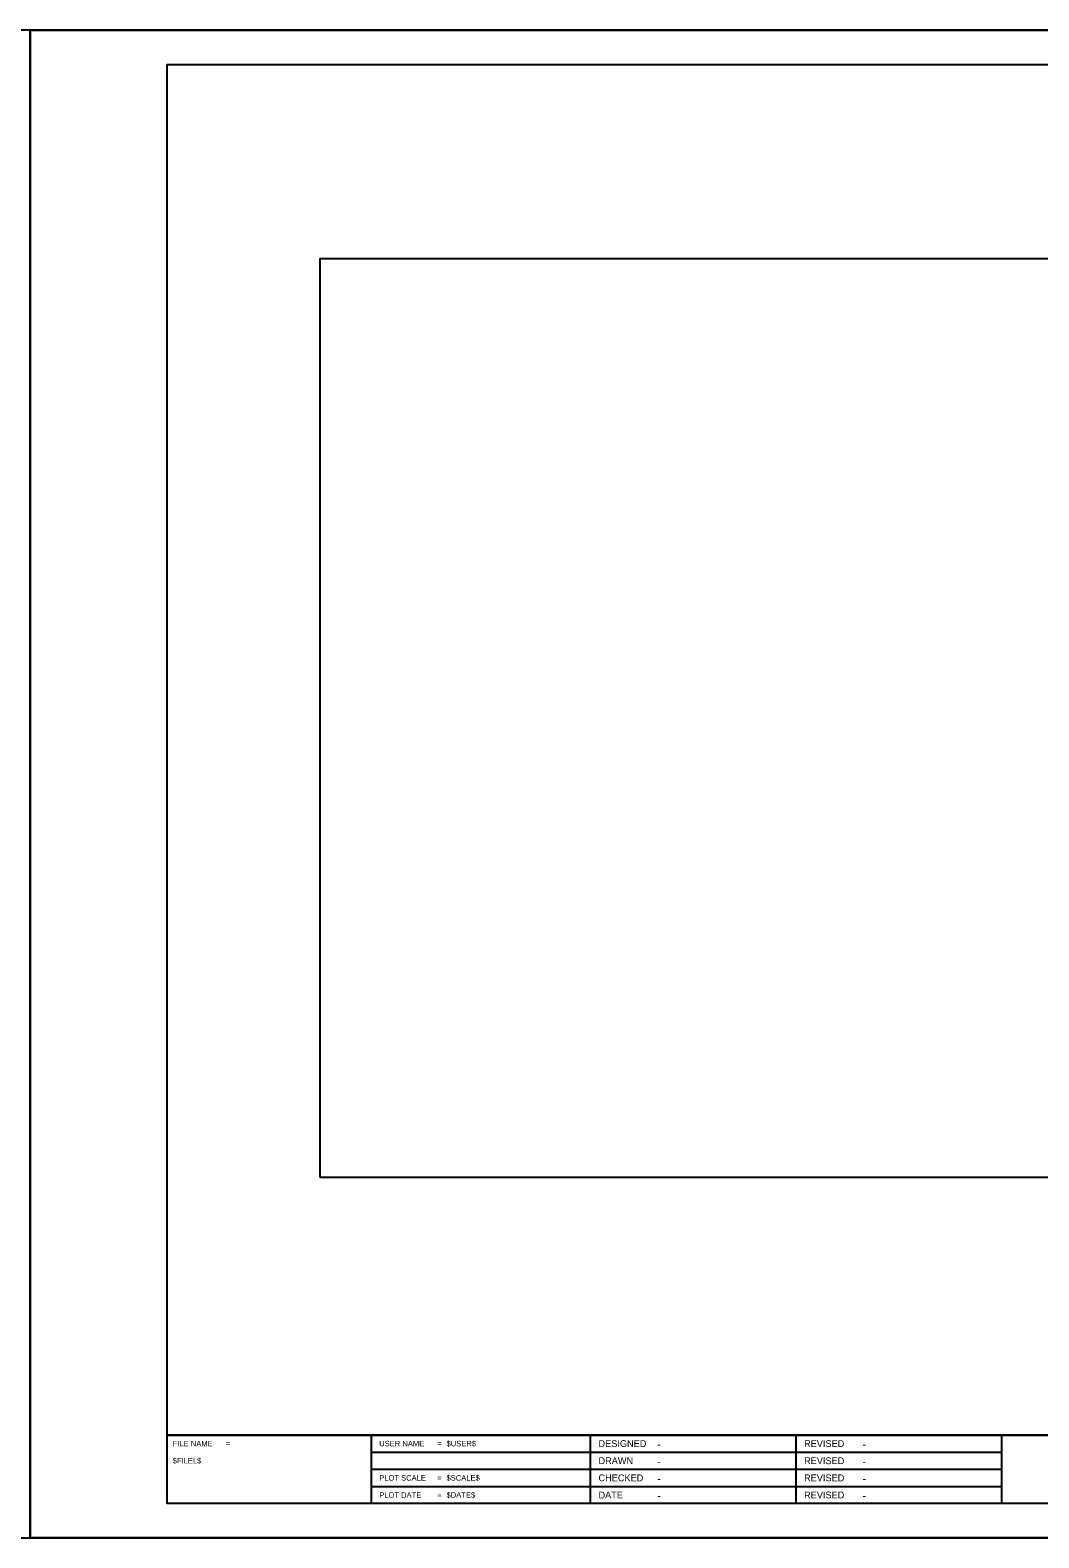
# Model space of a CAD drawing. Extents: x 402664 to 405384, y 1167702 to 1169832.
# Drawn here: x 404023.9 to 404318.3, y 1167702.1 to 1168142.1 of the extents above; entities that cross this region are included whole.
import ezdxf

# ---------------------------------------------------------------- set-up
doc = ezdxf.new("R2010")
doc.units = 0
for name, color, linetype in [('Level 48', 7, 'Continuous'), ('Sheets_50 Reference Boundary', 7, 'Continuous'), ('Sheets_General Details', 7, 'Continuous'), ('Sheets_Printer Plotting Border', 7, 'Continuous')]:
    doc.layers.add(name, color=color, linetype=linetype)

msp = doc.modelspace()

# ---------------------------------------------------------------- linework, layer by layer
at = {"layer": 'Level 48'}
msp.add_lwpolyline([(404023.88, 1168142.12), (404703.88, 1168142.12), (404703.88, 1167702.12), (404023.88, 1167702.12)], close=True, dxfattribs=at)
at = {"layer": 'Sheets_50 Reference Boundary'}
msp.add_lwpolyline([(404063.88, 1168132.11), (404693.88, 1168132.11), (404693.88, 1167732.12), (404063.88, 1167732.12)], close=True, dxfattribs=at)
at = {"layer": 'Sheets_General Details'}
for p, q in [((404703.88, 1168142.12), (404023.88, 1168142.12)), ((404063.88, 1167732.12), (404693.88, 1167732.12)), ((404123.36, 1167732.12), (404123.36, 1167712.12)), ((404187.36, 1167732.12), (404187.36, 1167712.12)), ((404247.36, 1167732.12), (404247.36, 1167712.12)), ((404307.36, 1167732.12), (404307.36, 1167712.12)), ((404123.36, 1167727.12), (404307.36, 1167727.12)), ((404123.36, 1167722.12), (404307.36, 1167722.12)), ((404123.36, 1167717.12), (404307.36, 1167717.12)), ((404703.88, 1167702.12), (404023.88, 1167702.12))]:
    msp.add_line(p, q, dxfattribs=at)
for points in [[(404063.88, 1168132.12), (404693.88, 1168132.12), (404693.88, 1167712.12), (404063.88, 1167712.12)], [(404108.42, 1167807.38), (404358.41, 1167807.38), (404358.41, 1168075.35), (404108.42, 1168075.35)]]:
    msp.add_lwpolyline(points, close=True, dxfattribs=at)
at = {"layer": 'Sheets_Printer Plotting Border'}
for points in [[(403343.88, 1167702.12), (404023.88, 1167702.12), (404023.88, 1168142.12), (403343.88, 1168142.12)], [(404023.88, 1167702.12), (404703.88, 1167702.12), (404703.88, 1168142.12), (404023.88, 1168142.12)]]:
    msp.add_lwpolyline(points, close=True, dxfattribs=at)

# ---------------------------------------------------------------- texts
at = {"layer": 'Sheets_General Details'}
for s, p in [('FILE NAME', (404065.48, 1167728.82)), ('=', (404080.93, 1167728.82)), ('USER NAME', (404125.76, 1167728.82)), ('=', (404142.72, 1167728.82)), ('$USER$', (404145.41, 1167728.82)), ('$FILEL$', (404065.48, 1167723.82)), ('PLOT SCALE', (404125.76, 1167718.82)), ('$SCALE$', (404145.41, 1167718.82)), ('=', (404142.72, 1167718.82)), ('PLOT DATE', (404125.76, 1167713.82)), ('=', (404142.72, 1167713.82)), ('$DATE$', (404145.41, 1167713.82))]:
    msp.add_text(s, height=1.6, rotation=360, dxfattribs=at).set_placement(p)
for s, height, p in [('DESIGNED', 2, (404189.76, 1167728.62)), ('-', 2.4, (404206.84, 1167728.22)), ('REVISED', 2, (404249.76, 1167728.62)), ('-', 2.4, (404266.84, 1167728.22)), ('DRAWN', 2, (404189.76, 1167723.62)), ('REVISED', 2, (404249.76, 1167723.62)), ('CHECKED', 2, (404189.76, 1167718.62)), ('-', 2.4, (404206.84, 1167723.22)), ('REVISED', 2, (404249.76, 1167718.62)), ('-', 2.4, (404266.84, 1167723.22)), ('-', 2.4, (404206.84, 1167718.22)), ('-', 2.4, (404266.84, 1167718.22)), ('DATE', 2, (404189.76, 1167713.62)), ('-', 2.4, (404206.84, 1167713.22)), ('REVISED', 2, (404249.76, 1167713.62)), ('-', 2.4, (404266.84, 1167713.22))]:
    msp.add_text(s, height=height, dxfattribs=at).set_placement(p)

doc.saveas('drawing.dxf')
